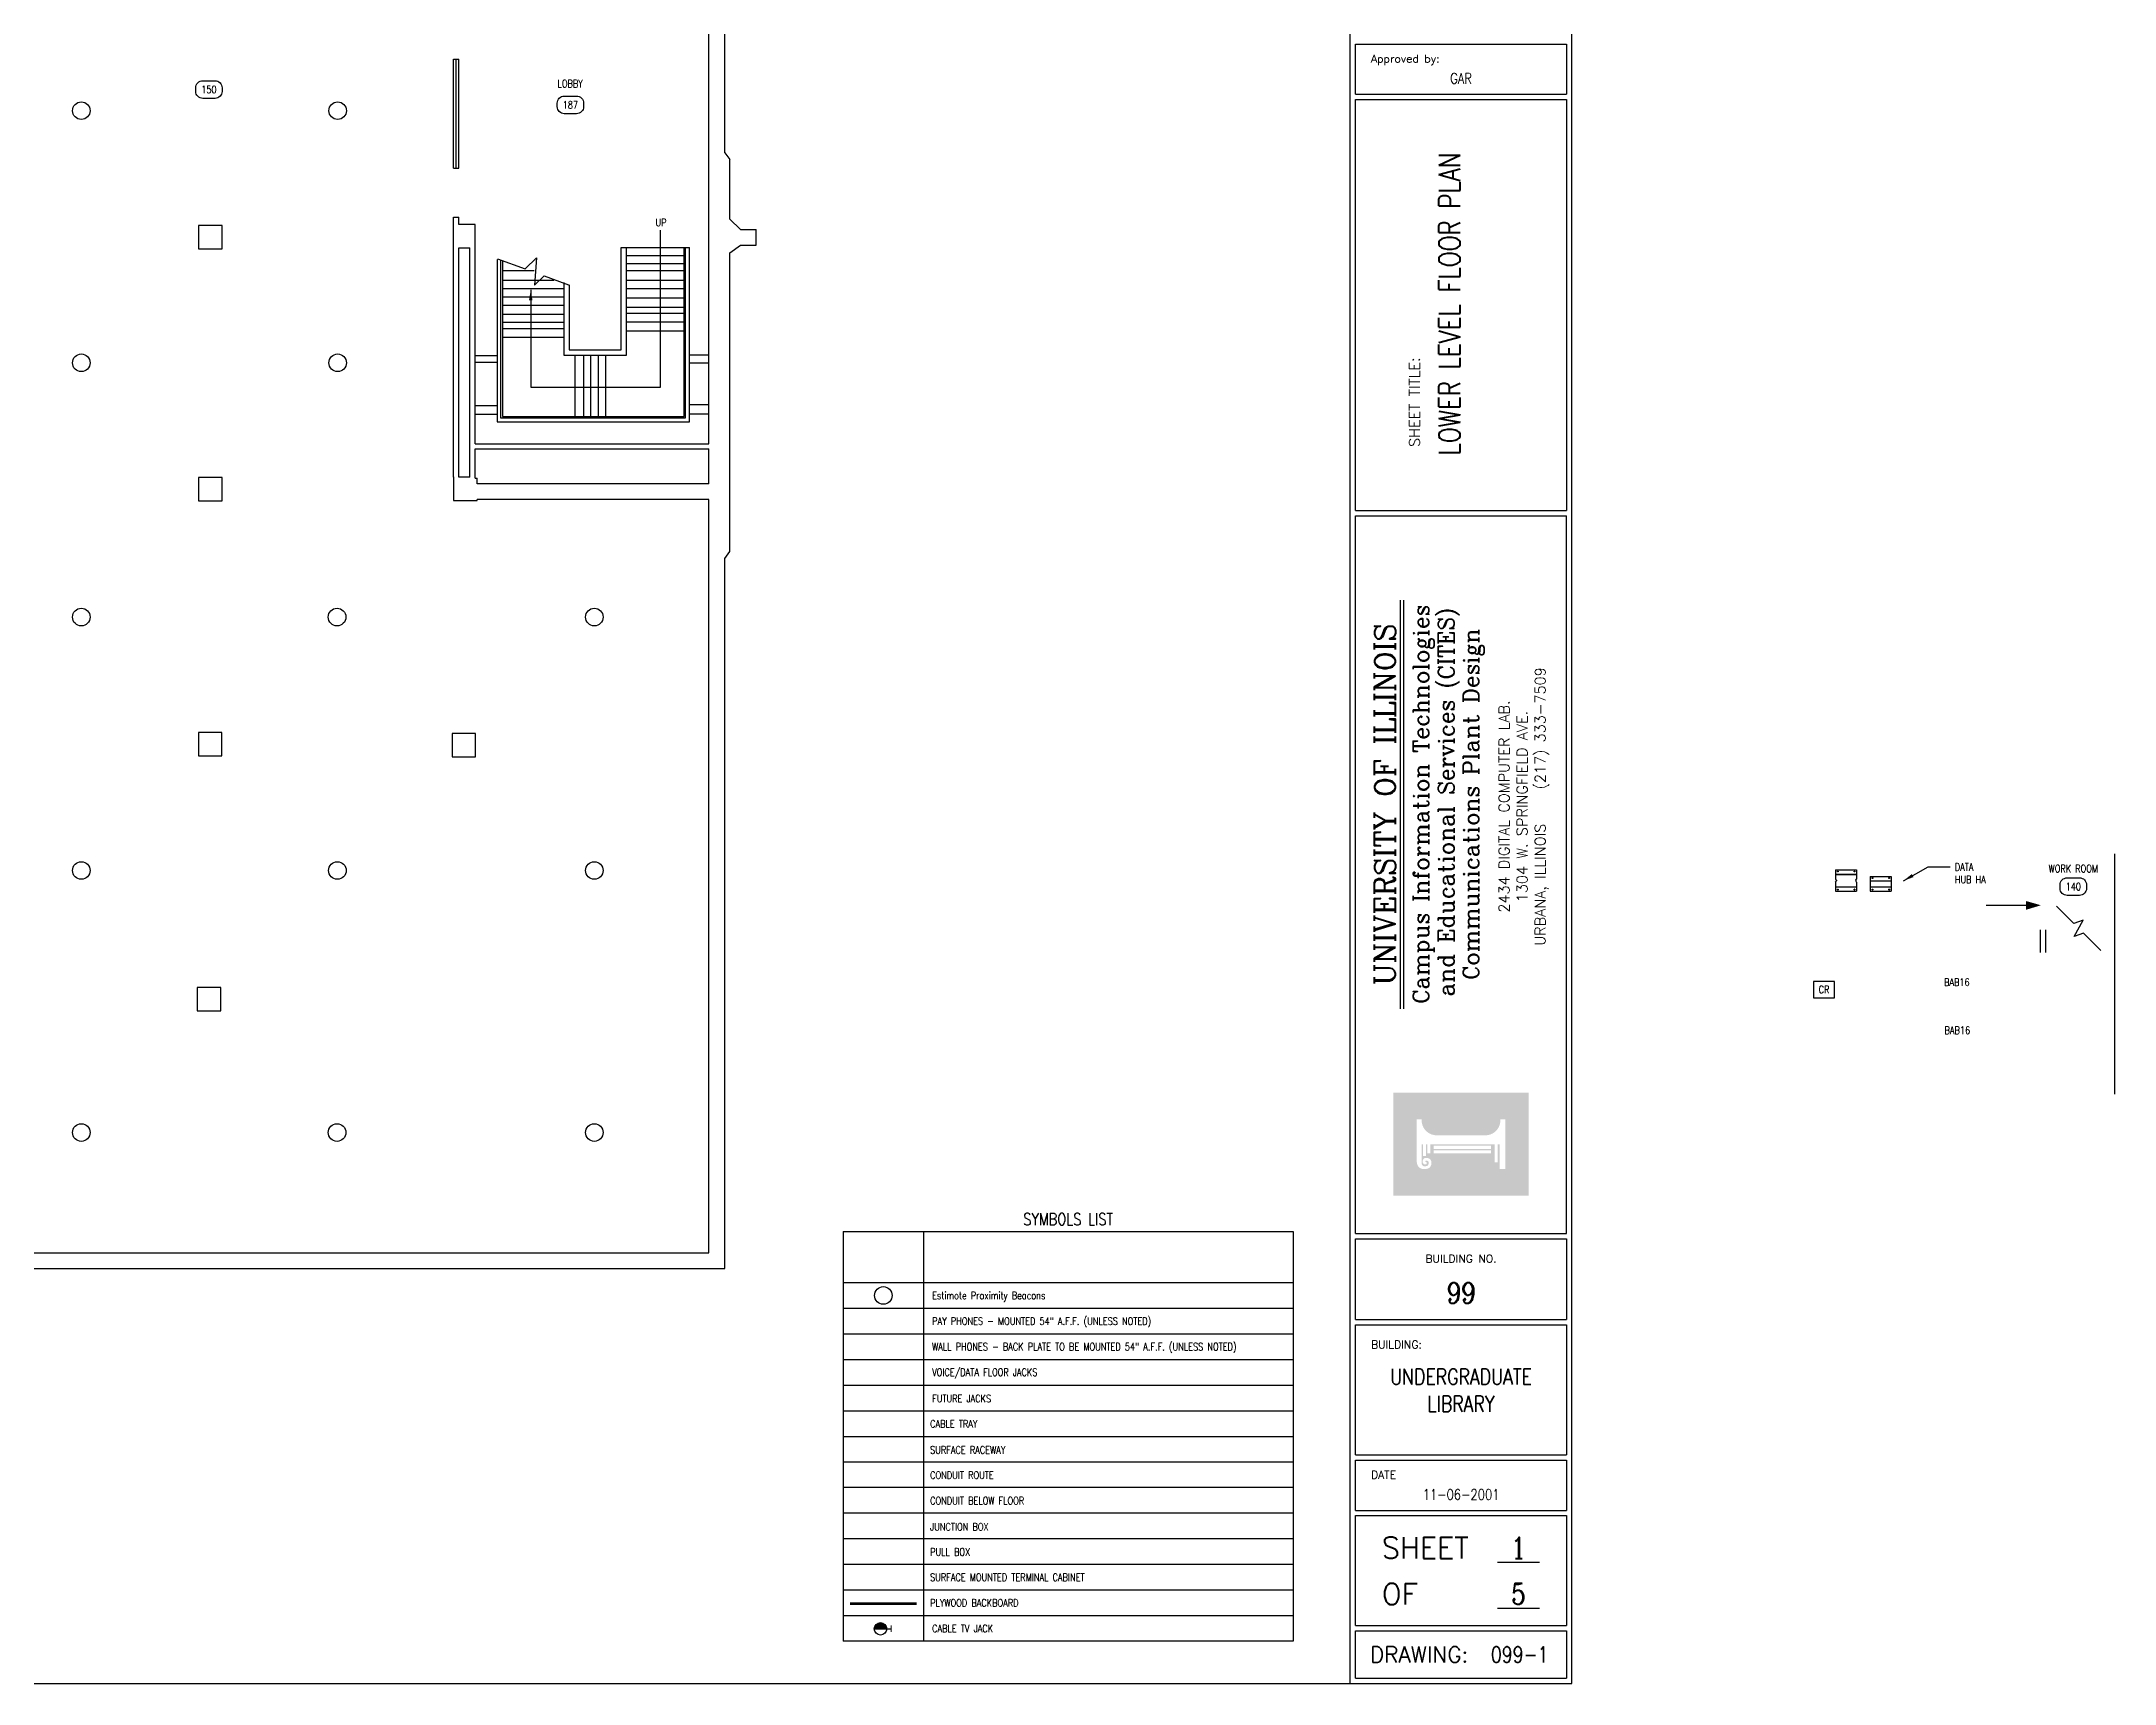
# Model space of a CAD drawing. Extents: x -97 to 5019, y -54 to 3540.
# Drawn here: x 2663 to 5019, y 0 to 1867 of the extents above; entities that cross this region are included whole.
import ezdxf
from ezdxf.enums import TextEntityAlignment as Align

# ---------------------------------------------------------------- set-up
doc = ezdxf.new("R2010")
doc.units = 0
doc.header["$LTSCALE"] = 48
doc.header["$MEASUREMENT"] = 0
doc.linetypes.add('CENTER2', pattern=[1.125, 0.75, -0.125, 0.125, -0.125])
doc.layers.get('0').update_dxf_attribs({"linetype": 'CONTINUOUS'})
for name, color, linetype in [('AC', 7, 'CONTINUOUS'), ('BIX MOUNT', 4, 'CONTINUOUS'), ('BLDG', 34, 'CONTINUOUS'), ('BLDGS', 34, 'CONTINUOUS'), ('BORDER', 2, 'CONTINUOUS'), ('CABINETS', 5, 'CONTINUOUS'), ('CABLE-DATA', 6, 'CONTINUOUS'), ('CABLE-FEED', 5, 'CONTINUOUS'), ('CABLE-RISER', 5, 'CONTINUOUS'), ('CABLE-SS', 1, 'CONTINUOUS'), ('CABLE-VOICE', 3, 'CONTINUOUS'), ('COAX', 7, 'CONTINUOUS'), ('COLUMN LINES', 3, 'CENTER2'), ('DETAILS', 5, 'CONTINUOUS'), ('DIEBOLD', 3, 'CONTINUOUS'), ('DIMENSIONS', 3, 'CONTINUOUS'), ('ELECTRIC', 6, 'CONTINUOUS'), ('FIBER-MM', 1, 'CONTINUOUS'), ('FIBER-SM', 4, 'CONTINUOUS'), ('FRAMES', 5, 'CONTINUOUS'), ('FURN-EQUIP', 9, 'CONTINUOUS'), ('GROUND', 7, 'CONTINUOUS'), ('JACK NUMBERS', 1, 'CONTINUOUS'), ('MAT-LIST', 5, 'CONTINUOUS'), ('NETWORK EQUIPMENT', 4, 'CONTINUOUS'), ('NOTES', 5, 'CONTINUOUS'), ('PATCH PANEL', 5, 'CONTINUOUS'), ('PLYWOOD', 6, 'CONTINUOUS'), ('PROPOSED', 6, 'CONTINUOUS'), ('PROTECTORS', 7, 'CONTINUOUS'), ('ROOMS', 34, 'CONTINUOUS'), ('SYMBOLS', 2, 'CONTINUOUS')]:
    doc.layers.add(name, color=color, linetype=linetype)
doc.styles.add('A', font='SIMPLEX.shx', dxfattribs={"width": 0.8, "height": 8.5})
doc.styles.add('COMPLEX', font='complex', dxfattribs={"height": 24})
doc.styles.add('ROMANC', font='romanc', dxfattribs={"height": 24})
doc.styles.add('SIMPLEX', font='SIMPLEX.shx', dxfattribs={"height": 12})
doc.dimstyles.get("Standard").update_dxf_attribs({"dimtxt": 0.18, "dimasz": 0.18, "dimexe": 0.18, "dimexo": 0.0625, "dimgap": 0.09, "dimtad": 0, "dimtih": 1, "dimtoh": 1, "dimdec": 4, "dimzin": 0, "dimdsep": 46, "dimtxsty": 'Standard', "dimcen": 0.09, "dimadec": 0, "dimazin": 0, "dimtfac": 1, "dimtdec": 4, "dimtofl": 0, "dimtmove": 0, "dimatfit": 3, "dimfxl": 1, "dimtolj": 1, "dimtzin": 0, "dimarcsym": 0})

# ---------------------------------------------------------------- blocks, each defined once
blk = doc.blocks.new('TV')
at = {"linetype": 'Continuous'}
blk.add_hatch(color=256, dxfattribs=at).paths.add_polyline_path([(14.2, 0, 1), (0, 0)])
blk.add_line((0, 0), (19.4, 0), dxfattribs=at)
at = {"linetype": 'Continuous', "const_width": 1, "flags": 128}
blk.add_lwpolyline([(19.4, 3.8), (19.4, -3.8)], dxfattribs=at)
at = {"linetype": 'Continuous'}
blk.add_circle((7.1, 0), 7.09, dxfattribs=at)

msp = doc.modelspace()

# ---------------------------------------------------------------- hatches: boundary and pattern name
at = {"layer": 'BORDER'}
h = msp.add_hatch(color=184, dxfattribs=at)
h.paths.add_polyline_path([(4210.9, 660.2), (4210.9, 566), (4342.1, 566), (4342.1, 660.2)])
h.paths.add_polyline_path([(4306.4, 623.4, 0.395998), (4321.2, 641.4), (4327, 641.4), (4327, 584.8), (4320.5, 584.8), (4320.5, 613.1), (4318.3, 613.1), (4318.3, 592.7), (4314.7, 592.7), (4314.7, 613.1), (4241.4, 613.1), (4241.4, 602.8), (4238.3, 602.8), (4238.3, 613.1), (4236.5, 613.1), (4236.5, 599.7), (4233.4, 599.7), (4233.4, 613.1), (4231.6, 613.1), (4231.6, 593.1), (4231.6, 592.3), (4231.7, 591.7), (4231.8, 591.3), (4231.8, 590.9), (4231.9, 590.6), (4231.9, 590.4), (4232, 590.2), (4232.1, 590), (4232.1, 589.9), (4232.2, 589.8), (4232.3, 589.6), (4232.4, 589.5), (4232.4, 589.4), (4232.5, 589.3), (4232.6, 589.2), (4232.7, 589.1), (4232.8, 589), (4232.8, 588.9), (4232.9, 588.8), (4233, 588.7), (4233.1, 588.7), (4233.2, 588.6), (4233.3, 588.5), (4233.4, 588.5), (4233.4, 588.4), (4233.5, 588.4), (4233.6, 588.3), (4233.6, 588.3), (4233.7, 588.3), (4233.7, 588.2), (4233.8, 588.2), (4233.8, 588.2), (4233.9, 588.2), (4234, 588.2), (4234, 588.2), (4234.1, 588.1), (4234.1, 588.1), (4234.2, 588.1), (4234.2, 588.1), (4234.3, 588.1), (4234.3, 588.1), (4234.4, 588.1), (4234.4, 588.1), (4234.5, 588.1), (4234.5, 588.1), (4234.6, 588.1), (4234.6, 588.1), (4234.7, 588), (4234.8, 588), (4234.8, 588), (4234.9, 588), (4234.9, 588), (4235, 588), (4235.1, 588), (4235.1, 588), (4235.2, 588), (4235.3, 588), (4235.3, 588), (4235.4, 588), (4235.4, 588), (4235.5, 588), (4235.6, 588.1), (4235.6, 588.1), (4235.7, 588.1), (4235.7, 588.1), (4235.8, 588.1), (4235.9, 588.1), (4235.9, 588.1), (4236, 588.1), (4236.1, 588.1), (4236.1, 588.1), (4236.2, 588.1), (4236.2, 588.1), (4236.3, 588.1), (4236.4, 588.1), (4236.4, 588.1), (4236.5, 588.2), (4236.5, 588.2), (4236.6, 588.2), (4236.6, 588.2), (4236.7, 588.2), (4236.8, 588.2), (4236.8, 588.2), (4236.9, 588.2), (4236.9, 588.2), (4237, 588.2), (4237, 588.3), (4237.1, 588.3), (4237.1, 588.3), (4237.2, 588.3), (4237.2, 588.3), (4237.3, 588.3), (4237.3, 588.3), (4237.4, 588.3), (4237.4, 588.3), (4237.5, 588.4), (4237.5, 588.4), (4237.5, 588.4), (4237.6, 588.4), (4237.6, 588.4), (4237.7, 588.4), (4237.7, 588.4), (4237.7, 588.4), (4237.8, 588.5), (4237.8, 588.5), (4237.9, 588.5), (4237.9, 588.5), (4237.9, 588.5), (4238, 588.5), (4238, 588.5), (4238, 588.6), (4238.1, 588.6), (4238.1, 588.6), (4238.1, 588.6), (4238.1, 588.6), (4238.2, 588.6), (4238.2, 588.6), (4238.2, 588.6), (4238.2, 588.7), (4238.3, 588.7), (4238.3, 588.7), (4238.3, 588.7), (4238.3, 588.7), (4238.4, 588.7), (4238.4, 588.7), (4238.4, 588.8), (4238.4, 588.8), (4238.4, 588.8), (4238.4, 588.8), (4238.5, 588.8), (4238.5, 588.8), (4238.5, 588.8), (4238.5, 588.9), (4238.5, 588.9), (4238.6, 588.9), (4238.6, 588.9), (4238.6, 588.9), (4238.6, 588.9), (4238.6, 589), (4238.7, 589), (4238.7, 589), (4238.7, 589), (4238.7, 589.1), (4238.7, 589.1), (4238.8, 589.1), (4238.8, 589.1), (4238.8, 589.1), (4238.8, 589.2), (4238.8, 589.2), (4238.9, 589.2), (4238.9, 589.3), (4238.9, 589.3), (4238.9, 589.3), (4238.9, 589.3), (4239, 589.4), (4239, 589.4), (4239, 589.4), (4239, 589.5), (4239, 589.5), (4239.1, 589.5), (4239.1, 589.6), (4239.1, 589.6), (4239.1, 589.6), (4239.1, 589.7), (4239.2, 589.7), (4239.2, 589.8), (4239.2, 589.8), (4239.2, 589.8), (4239.2, 589.9), (4239.3, 589.9), (4239.3, 589.9), (4239.3, 590), (4239.3, 590), (4239.3, 590.1), (4239.3, 590.1), (4239.4, 590.1), (4239.4, 590.2), (4239.4, 590.2), (4239.4, 590.2), (4239.4, 590.3), (4239.4, 590.3), (4239.5, 590.4), (4239.5, 590.4), (4239.5, 590.4), (4239.5, 590.5), (4239.5, 590.5), (4239.5, 590.6), (4239.5, 590.6), (4239.5, 590.6), (4239.6, 590.7), (4239.6, 590.7), (4239.6, 590.7), (4239.6, 590.8), (4239.6, 590.8), (4239.6, 590.8), (4239.6, 590.9), (4239.6, 590.9), (4239.6, 590.9), (4239.7, 591), (4239.7, 591), (4239.7, 591), (4239.7, 591.1), (4239.7, 591.1), (4239.7, 591.1), (4239.7, 591.2), (4239.7, 591.2), (4239.7, 591.2), (4239.7, 591.3), (4239.7, 591.3), (4239.7, 591.3), (4239.7, 591.3), (4239.7, 591.4), (4239.7, 591.4), (4239.7, 591.4), (4239.7, 591.4), (4239.7, 591.5), (4239.7, 591.5), (4239.7, 591.5), (4239.7, 591.5), (4239.7, 591.6), (4239.7, 591.6), (4239.7, 591.6), (4239.8, 591.6), (4239.8, 591.7), (4239.8, 591.7), (4239.8, 591.7), (4239.8, 591.7), (4239.8, 591.8), (4239.8, 591.8), (4239.8, 591.8), (4239.8, 591.8), (4239.8, 591.9), (4239.8, 591.9), (4239.8, 591.9), (4239.8, 591.9), (4239.8, 592), (4239.7, 592), (4239.7, 592), (4239.7, 592.1), (4239.7, 592.1), (4239.7, 592.1), (4239.7, 592.1), (4239.7, 592.2), (4239.7, 592.2), (4239.7, 592.2), (4239.7, 592.2), (4239.7, 592.3), (4239.7, 592.3), (4239.7, 592.3), (4239.7, 592.4), (4239.7, 592.4), (4239.7, 592.4), (4239.7, 592.5), (4239.7, 592.5), (4239.7, 592.5), (4239.7, 592.5), (4239.7, 592.6), (4239.7, 592.6), (4239.7, 592.6), (4239.7, 592.7), (4239.7, 592.7), (4239.6, 592.7), (4239.6, 592.8), (4239.6, 592.8), (4239.6, 592.8), (4239.6, 592.9), (4239.6, 592.9), (4239.6, 592.9), (4239.6, 592.9), (4239.6, 593), (4239.6, 593), (4239.6, 593), (4239.6, 593), (4239.6, 593.1), (4239.5, 593.1), (4239.5, 593.1), (4239.5, 593.1), (4239.5, 593.2), (4239.5, 593.2), (4239.5, 593.2), (4239.5, 593.2), (4239.5, 593.3), (4239.5, 593.3), (4239.5, 593.3), (4239.5, 593.3), (4239.5, 593.4), (4239.4, 593.4), (4239.4, 593.4), (4239.4, 593.4), (4239.4, 593.4), (4239.4, 593.4), (4239.4, 593.5), (4239.4, 593.5), (4239.4, 593.5), (4239.4, 593.5), (4239.4, 593.5), (4239.4, 593.5), (4239.4, 593.6), (4239.4, 593.6), (4239.3, 593.6), (4239.3, 593.6), (4239.3, 593.6), (4239.3, 593.6), (4239.3, 593.6), (4239.3, 593.6), (4239.3, 593.6), (4239.3, 593.7), (4239.3, 593.7), (4239.3, 593.7), (4239.3, 593.7), (4239.3, 593.7), (4239.3, 593.7), (4239.3, 593.7), (4239.2, 593.7), (4239.2, 593.7), (4239.2, 593.7), (4239.2, 593.7), (4239.2, 593.7), (4239.2, 593.7), (4239.2, 593.8), (4239.2, 593.8), (4239.2, 593.8), (4239.2, 593.8), (4239.2, 593.8), (4239.2, 593.8), (4239.2, 593.8), (4239.1, 593.8), (4239.1, 593.8), (4239.1, 593.8), (4239.1, 593.8), (4239.1, 593.8), (4239.1, 593.9), (4239.1, 593.9), (4239, 593.9), (4239, 593.9), (4239, 593.9), (4239, 593.9), (4239, 593.9), (4238.9, 593.9), (4238.9, 593.9), (4238.9, 594), (4238.9, 594), (4238.9, 594), (4238.8, 594), (4238.8, 594), (4238.8, 594), (4238.8, 594), (4238.7, 594), (4238.7, 594.1), (4238.7, 594.1), (4238.6, 594.1), (4238.6, 594.1), (4238.6, 594.1), (4238.6, 594.1), (4238.5, 594.1), (4238.5, 594.1), (4238.5, 594.2), (4238.4, 594.2), (4238.4, 594.2), (4238.4, 594.2), (4238.3, 594.2), (4238.3, 594.2), (4238.3, 594.2), (4238.2, 594.2), (4238.2, 594.2), (4238.2, 594.2), (4238.1, 594.3), (4238.1, 594.3), (4238.1, 594.3), (4238, 594.3), (4238, 594.3), (4237.9, 594.3), (4237.9, 594.3), (4237.9, 594.3), (4237.8, 594.3), (4237.8, 594.3), (4237.8, 594.4), (4237.7, 594.4), (4237.7, 594.4), (4237.7, 594.4), (4237.6, 594.4), (4237.6, 594.4), (4237.6, 594.4), (4237.5, 594.4), (4237.5, 594.4), (4237.4, 594.4), (4237.4, 594.4), (4237.4, 594.4), (4237.3, 594.4), (4237.3, 594.4), (4237.3, 594.4), (4237.2, 594.4), (4237.2, 594.4), (4237.2, 594.4), (4237.2, 594.4), (4237.1, 594.4), (4237.1, 594.5), (4237.1, 594.5), (4237, 594.5), (4237, 594.5), (4237, 594.5), (4237, 594.5), (4236.9, 594.5), (4236.9, 594.5), (4236.9, 594.5), (4236.8, 594.5), (4236.8, 594.5), (4236.8, 594.5), (4236.8, 594.5), (4236.8, 594.5), (4236.7, 594.5), (4236.7, 594.5), (4236.7, 594.5), (4236.7, 594.5), (4236.6, 594.5), (4236.6, 594.5), (4236.6, 594.5), (4236.6, 594.5), (4236.6, 594.5), (4236.6, 594.4), (4236.5, 594.4), (4236.5, 594.4), (4236.5, 594.4), (4236.5, 594.4), (4236.5, 594.4), (4236.5, 594.4), (4236.5, 594.4), (4236.4, 594.4), (4236.4, 594.4), (4236.4, 594.4), (4236.4, 594.4), (4236.4, 594.4), (4236.4, 594.4), (4236.4, 594.4), (4236.4, 594.4), (4236.4, 594.4), (4236.4, 594.4), (4236.4, 594.4), (4236.3, 594.4), (4236.3, 594.4), (4236.3, 594.4), (4236.3, 594.4), (4236.3, 594.4), (4236.3, 594.4), (4236.3, 594.4), (4236.3, 594.4), (4236.3, 594.4), (4236.3, 594.4), (4236.3, 594.4), (4236.3, 594.4), (4236.3, 594.4), (4236.3, 594.4), (4236.3, 594.4), (4236.3, 594.4), (4236.3, 594.4), (4236.3, 594.4), (4236.3, 594.4), (4236.3, 594.4), (4236.3, 594.4), (4236.3, 594.4), (4236.3, 594.4), (4236.3, 594.4), (4236.3, 594.4), (4236.3, 594.4), (4236.3, 594.4), (4236.3, 594.4), (4236.3, 594.4), (4236.2, 594.4), (4236.2, 594.3), (4236.2, 594.3), (4236.2, 594.3), (4236.2, 594.3), (4236.2, 594.3), (4236.2, 594.3), (4236.2, 594.3), (4236.2, 594.3), (4236.2, 594.3), (4236.2, 594.3), (4236.2, 594.3), (4236.2, 594.3), (4236.2, 594.3), (4236.2, 594.3), (4236.2, 594.3), (4236.2, 594.3), (4236.2, 594.3), (4236.2, 594.3), (4236.2, 594.3), (4236.2, 594.3), (4236.2, 594.3), (4236.2, 594.2), (4236.2, 594.2), (4236.2, 594.2), (4236.2, 594.2), (4236.1, 594.2), (4236.1, 594.2), (4236.1, 594.2), (4236.1, 594.2), (4236.1, 594.2), (4236.1, 594.2), (4236.1, 594.2), (4236.1, 594.2), (4236.1, 594.1), (4236.1, 594.1), (4236.1, 594.1), (4236.1, 594.1), (4236.1, 594.1), (4236.1, 594.1), (4236.1, 594.1), (4236.1, 594.1), (4236.1, 594), (4236.1, 594), (4236.1, 594), (4236.1, 594), (4236.1, 594), (4236, 594), (4236, 593.9), (4236, 593.9), (4236, 593.9), (4236, 593.9), (4236, 593.9), (4236, 593.9), (4236, 593.8), (4236, 593.8), (4236, 593.8), (4236, 593.8), (4236, 593.7), (4236, 593.7), (4236, 593.7), (4236, 593.6), (4236, 593.6), (4236, 593.5), (4236, 593.5), (4236, 593.4), (4236, 593.4), (4236, 593.3), (4236, 593.3), (4236, 593.2), (4236.1, 593.2), (4236.1, 593.1), (4236.1, 593.1), (4236.1, 593.1), (4236.2, 593), (4236.2, 593), (4236.3, 592.9), (4236.3, 592.9), (4236.4, 592.9), (4236.5, 592.8), (4236.6, 592.8), (4236.7, 592.8), (4236.8, 592.8), (4237, 592.7), (4237.3, 592.7), (4237.3, 590.5), (4236.9, 590.4), (4236.5, 590.2), (4236.1, 590.2), (4235.6, 590.2), (4235.2, 590.2), (4234.9, 590.3), (4234.5, 590.4), (4234.2, 590.6), (4233.9, 590.8), (4233.6, 591.1), (4233.4, 591.4), (4233.2, 591.7), (4233, 592.1), (4232.9, 592.5), (4232.9, 592.9), (4232.8, 593.3), (4232.8, 593.7), (4232.9, 594.2), (4233, 594.6), (4233.1, 595), (4233.2, 595.3), (4233.4, 595.7), (4233.6, 596), (4233.8, 596.3), (4234, 596.6), (4234.3, 596.8), (4234.6, 597), (4234.9, 597.2), (4235.3, 597.3), (4235.6, 597.5), (4236, 597.5), (4236.4, 597.6), (4236.8, 597.6), (4237.2, 597.6), (4237.6, 597.6), (4238, 597.5), (4238.5, 597.4), (4238.9, 597.3), (4239.4, 597.2), (4239.8, 597), (4240.2, 596.8), (4240.6, 596.6), (4241, 596.3), (4241.4, 596), (4241.6, 595.7), (4241.9, 595.4), (4242.1, 595), (4242.3, 594.7), (4242.5, 594.3), (4242.6, 593.9), (4242.7, 593.5), (4242.8, 593.1), (4242.8, 592.7), (4242.9, 592.3), (4242.9, 591.9), (4242.9, 591.5), (4242.9, 591.1), (4242.8, 590.7), (4242.7, 590.3), (4242.6, 589.8), (4242.4, 589.4), (4242.2, 588.9), (4242, 588.4), (4241.8, 587.9), (4241.5, 587.5), (4241.1, 587), (4240.7, 586.6), (4240.3, 586.3), (4239.9, 586), (4239.4, 585.7), (4238.8, 585.5), (4238.3, 585.3), (4237.7, 585.2), (4237.2, 585.1), (4236.6, 585), (4236, 584.9), (4235.4, 584.9), (4234.8, 584.9), (4234.2, 584.9), (4233.6, 584.9), (4232.9, 585), (4232.2, 585.1), (4231.5, 585.3), (4230.8, 585.6), (4230, 586), (4229.2, 586.5), (4228.4, 587.2), (4227.6, 588.2), (4227, 589.4), (4226.5, 591.1), (4226.1, 593.1), (4226, 595.4), (4226, 641.4), (4231.7, 641.4, 0.395998), (4246.6, 623.4)], flags=16)
h.paths.add_polyline_path([(4310.6, 611.4), (4310.6, 607.8), (4245.3, 607.8), (4245.3, 611.4)], flags=16)
h.paths.add_polyline_path([(4310.6, 606), (4310.6, 602.8), (4245.3, 602.8), (4245.3, 606)], flags=16)

# ---------------------------------------------------------------- linework, layer by layer
for centre in [(2707.8, 1788.1), (2999.3, 1788.1), (2707.8, 1501.5), (2999.3, 1501.5), (2707.8, 1212.4), (2998.6, 1212.4), (3291.1, 1212.4), (2707.8, 924.3), (2999, 924.3), (3291.1, 924.3), (2707.8, 626.4), (2998.6, 626.4), (3291.1, 626.4), (3619.7, 441.2)]:
    msp.add_circle(centre, 10)
at = {"layer": 'AC'}
msp.add_line((5019.5, 943.2), (5019.5, 670.2), dxfattribs=at)
at = {"layer": 'BIX MOUNT'}
msp.add_line((5019.5, 943.2), (5019.5, 670.2), dxfattribs=at)
at = {"layer": 'BLDG'}
for p, q in [((4873.7, 884.8), (4918.8, 884.8)), ((4935, 856.9), (4935, 831.2)), ((4941, 856.9), (4941, 831.2))]:
    msp.add_line(p, q, dxfattribs=at)
msp.add_lwpolyline([(5003.7, 833.5), (4984, 853.2), (4973.5, 849.4), (4983.7, 867.7), (4973.2, 864), (4953.6, 883.6)], dxfattribs=at)
msp.add_solid([(4918.8, 889.6), (4935.8, 884.8), (4918.8, 879.6)], dxfattribs=at)
at = {"layer": 'BLDGS'}
for p, q in [((3439.3, 1740.1), (3439.3, 3087.8)), ((3421.2, 1409.4), (3421.2, 1979.7)), ((3131, 1722.7), (3131, 1846.6)), ((3131, 1846.6), (3136.9, 1846.6)), ((3133.9, 1722.7), (3133.9, 1846.6)), ((3136.9, 1722.7), (3136.9, 1846.6)), ((3131, 1722.7), (3136.9, 1722.7)), ((3439.3, 1740.1), (3445.2, 1732.6)), ((3445.2, 1664.6), (3445.2, 1732.6)), ((3131, 1371.8), (3131, 1667.1)), ((3131, 1667.1), (3136.9, 1667.1)), ((3136.9, 1658.6), (3136.9, 1667.1)), ((3155.7, 1658.6), (3136.9, 1658.6)), ((3155.7, 1409.4), (3155.7, 1658.6)), ((3445.2, 1664.6), (3457.4, 1653.2)), ((3457.4, 1653.2), (3475.1, 1653.2)), ((3475.1, 1635.2), (3475.1, 1653.2)), ((3136.9, 1371.5), (3136.9, 1632)), ((3136.9, 1632), (3149.6, 1632)), ((3149.6, 1371.5), (3149.6, 1632)), ((3321.7, 1516.3), (3321.7, 1632.7)), ((3321.7, 1632.7), (3399.2, 1632.7)), ((3327.7, 1510.3), (3327.7, 1632.7)), ((3393.2, 1440.4), (3393.2, 1632.7)), ((3394.9, 1439.1), (3394.9, 1632.1)), ((3399.2, 1434.5), (3399.2, 1632.7)), ((3445.2, 1626.5), (3457.4, 1635.2)), ((3445.2, 1286.8), (3445.2, 1626.5)), ((3457.4, 1635.2), (3475.1, 1635.2)), ((3180.7, 1619), (3180.7, 1434.5)), ((3180.9, 1619.6), (3212.3, 1608.2)), ((3184.6, 1618.3), (3184.6, 1439.1)), ((3186.7, 1617.1), (3186.7, 1440.4)), ((3186.7, 1606.3), (3222.8, 1606.3)), ((3212.3, 1608.2), (3225.4, 1620.9)), ((3225.4, 1620.9), (3223.1, 1589.8)), ((3327.7, 1623.3), (3393.2, 1623.3)), ((3327.7, 1614.5), (3393.2, 1614.5)), ((3327.7, 1606.3), (3393.2, 1606.3)), ((3186.7, 1595.4), (3245, 1595.4)), ((3186.7, 1585.8), (3256.4, 1585.8)), ((3223.1, 1589.8), (3234, 1600.4)), ((3234, 1600.4), (3261.8, 1590.3)), ((3256.4, 1592.6), (3256.4, 1510.3)), ((3262.3, 1590.3), (3262.3, 1516.3)), ((3327.7, 1595.6), (3393.2, 1595.6)), ((3327.7, 1586), (3393.2, 1586)), ((3186.7, 1576.6), (3256.4, 1576.6)), ((3186.7, 1566.9), (3256.4, 1566.9)), ((3186.7, 1556.9), (3256.4, 1556.9)), ((3327.7, 1575.3), (3393.2, 1575.3)), ((3327.7, 1564.9), (3393.2, 1564.9)), ((3327.7, 1558), (3393.2, 1558)), ((3186.7, 1547.5), (3256.4, 1547.5)), ((3186.7, 1540.6), (3256.4, 1540.6)), ((3327.7, 1548), (3393.2, 1548)), ((3327.7, 1538), (3393.2, 1538)), ((3155.7, 1509.9), (3180.7, 1509.9)), ((3186.7, 1530.5), (3256.4, 1530.5)), ((3256.4, 1510.3), (3327.7, 1510.3)), ((3262.3, 1516.3), (3321.7, 1516.3)), ((3268.9, 1510.3), (3268.9, 1440.4)), ((3278.7, 1510.3), (3278.7, 1440.4)), ((3286.6, 1510.3), (3286.6, 1440.4)), ((3295.4, 1510.3), (3295.4, 1440.4)), ((3303.9, 1510.3), (3303.9, 1440.4)), ((3399.2, 1510.6), (3421.2, 1510.6)), ((3155.7, 1502.2), (3180.7, 1502.2)), ((3399.2, 1501.5), (3421.2, 1501.5)), ((3155.7, 1452.8), (3180.7, 1452.8)), ((3155.7, 1443.2), (3180.7, 1443.2)), ((3184.6, 1439.1), (3394.9, 1439.1)), ((3186.7, 1440.4), (3393.2, 1440.4)), ((3399.2, 1454), (3421.2, 1454)), ((3399.2, 1443.6), (3421.2, 1443.6)), ((3180.7, 1434.5), (3399.2, 1434.5)), ((3155.7, 1409.4), (3421.2, 1409.4)), ((3155.7, 1403.5), (3421.2, 1403.5)), ((3155.7, 1370.2), (3155.7, 1403.5)), ((3421.2, 1363.8), (3421.2, 1403.5)), ((3131, 1371.5), (3131, 1371.8)), ((3131, 1371.8), (3131, 1344.9)), ((3149.6, 1371.5), (3136.9, 1371.5)), ((3155.7, 1370.2), (3157.8, 1370.2)), ((3157.8, 1363.8), (3157.8, 1370.2)), ((3131, 1344.9), (3157.8, 1344.9)), ((3421.2, 1363.8), (3157.8, 1363.8)), ((3157.8, 1344.9), (3157.8, 1345.9)), ((3421.2, 1345.9), (3157.8, 1345.9)), ((3421.2, 489.7), (3421.2, 1345.9)), ((3439.3, 1279), (3445.2, 1286.8)), ((3439.3, 471.8), (3439.3, 1279)), ((1134.1, 489.7), (3421.2, 489.7)), ((1199.1, 471.8), (3439.3, 471.8))]:
    msp.add_line(p, q, dxfattribs=at)
at = {"layer": 'BLDGS', "flags": 128}
for points in [[(2867.8, 1657.6), (2841, 1657.6), (2841, 1631), (2867.8, 1631)], [(2868, 1371.1), (2841.2, 1371.1), (2841.2, 1344.5), (2868, 1344.5)], [(2867.7, 1054.7), (2867.7, 1081.3), (2840.9, 1081.3), (2840.9, 1054.7)], [(3156.1, 1053.6), (3156.1, 1080.2), (3129.4, 1080.2), (3129.4, 1053.6)], [(2866.4, 791.4), (2839.6, 791.4), (2839.6, 764.8), (2866.4, 764.8)]]:
    msp.add_lwpolyline(points, close=True, dxfattribs=at)
at = {"layer": 'BORDER'}
for p, q in [((4150.5, 0), (4150.5, 3313.8)), ((4402.5, 0), (4402.5, 2784)), ((4402.5, 0), (4402.5, 2784)), ((4156.5, 1806.8), (4156.5, 1863.8)), ((4156.5, 1863.8), (4396.5, 1863.8)), ((4396.5, 1863.8), (4396.5, 1806.8)), ((4156.5, 1806.8), (4396.5, 1806.8)), ((4156.5, 1333.6), (4156.5, 1800.8)), ((4156.5, 1800.8), (4396.5, 1800.8)), ((4396.5, 1800.8), (4396.5, 1333.6)), ((4396.5, 1800.8), (4396.5, 1333.6)), ((4156.5, 1333.6), (4396.5, 1333.6)), ((4156.5, 1327.6), (4396.5, 1327.6)), ((4156.5, 511.6), (4156.5, 1327.6)), ((4396.5, 511.6), (4396.5, 1327.6)), ((4207.6, 767), (4207.6, 1231.5)), ((4211.5, 767), (4211.5, 1231.5)), ((4156.5, 511.6), (4396.5, 511.6)), ((4156.5, 413.9), (4156.5, 505.6)), ((4156.5, 505.6), (4396.5, 505.6)), ((4396.5, 505.6), (4396.5, 413.9)), ((4156.5, 413.9), (4396.5, 413.9)), ((4156.5, 407.9), (4396.5, 407.9)), ((4156.5, 259.9), (4156.5, 407.9)), ((4396.5, 407.9), (4396.5, 259.9)), ((4156.5, 259.9), (4396.5, 259.9)), ((4156.5, 253.9), (4396.5, 253.9)), ((4156.5, 196.9), (4156.5, 253.9)), ((4396.5, 253.9), (4396.5, 196.9)), ((4156.5, 196.9), (4396.5, 196.9)), ((4156.5, 190.9), (4396.5, 190.9)), ((4156.5, 66), (4156.5, 190.9)), ((4396.5, 190.9), (4396.5, 66)), ((4317.8, 137.8), (4365.8, 137.8)), ((4317.8, 85.6), (4365.8, 85.6)), ((4156.5, 66), (4396.5, 66)), ((4156.5, 60), (4396.5, 60)), ((4156.5, 6), (4156.5, 60)), ((4396.5, 60), (4396.5, 6)), ((4156.5, 6), (4396.5, 6))]:
    msp.add_line(p, q, dxfattribs=at)
at = {"layer": 'BORDER', "flags": 128}
msp.add_lwpolyline([(4402.5, 3313.8), (0, 3313.8), (0, 0), (4402.5, 0)], close=True, dxfattribs=at)
at = {"layer": 'BORDER', "color": 184}
for points in [[(4206.7, 664.5), (4199.5, 671.7), (4346.3, 664.5), (4353.5, 671.7)], [(4199.5, 554.5), (4206.7, 561.7), (4199.5, 671.7), (4206.7, 664.5)], [(4346.3, 561.7), (4353.5, 554.5), (4346.3, 664.5), (4353.5, 671.7)], [(4346.3, 561.7), (4353.5, 554.5), (4206.7, 561.7), (4199.5, 554.5)]]:
    msp.add_solid(points, dxfattribs=at)
at = {"layer": 'BORDER', "color": 20}
for points in [[(4206.7, 664.5), (4210.9, 660.2), (4346.3, 664.5), (4342.1, 660.2)], [(4206.7, 561.7), (4210.9, 566), (4206.7, 664.5), (4210.9, 660.2)], [(4342.1, 660.2), (4346.3, 664.5), (4342.1, 566), (4346.3, 561.7)], [(4342.1, 566), (4346.3, 561.7), (4210.9, 566), (4206.7, 561.7)]]:
    msp.add_solid(points, dxfattribs=at)
at = {"layer": 'CABINETS'}
msp.add_line((5019.5, 943.2), (5019.5, 670.2), dxfattribs=at)
at = {"layer": 'CABLE-DATA'}
msp.add_line((5019.5, 943.2), (5019.5, 670.2), dxfattribs=at)
at = {"layer": 'CABLE-FEED'}
msp.add_line((5019.5, 943.2), (5019.5, 670.2), dxfattribs=at)
at = {"layer": 'CABLE-RISER'}
msp.add_line((5019.5, 943.2), (5019.5, 670.2), dxfattribs=at)
at = {"layer": 'CABLE-SS'}
msp.add_line((5019.5, 943.2), (5019.5, 670.2), dxfattribs=at)
at = {"layer": 'CABLE-VOICE'}
msp.add_line((5019.5, 943.2), (5019.5, 670.2), dxfattribs=at)
at = {"layer": 'COAX'}
msp.add_line((5019.5, 943.2), (5019.5, 670.2), dxfattribs=at)
at = {"layer": 'COLUMN LINES'}
msp.add_line((5019.5, 774.3), (5019.5, 670.2), dxfattribs=at)
at = {"layer": 'DETAILS'}
msp.add_line((5019.5, 943.2), (5019.5, 670.2), dxfattribs=at)
at = {"layer": 'DIEBOLD', "flags": 128}
msp.add_lwpolyline([(4677.1, 798.2), (4677.1, 779.7), (4701.2, 779.7), (4701.2, 798.2)], close=True, dxfattribs=at)
at = {"layer": 'DIMENSIONS'}
msp.add_line((5019.5, 943.2), (5019.5, 670.2), dxfattribs=at)
at = {"layer": 'ELECTRIC'}
msp.add_line((5019.5, 943.2), (5019.5, 670.2), dxfattribs=at)
at = {"layer": 'FIBER-MM'}
msp.add_line((5019.5, 943.2), (5019.5, 670.2), dxfattribs=at)
at = {"layer": 'FIBER-SM'}
msp.add_line((5019.5, 943.2), (5019.5, 670.2), dxfattribs=at)
at = {"layer": 'FRAMES'}
for p, q in [((5019.5, 943.2), (5019.5, 670.2)), ((4702.4, 924.9), (4702.4, 914.6)), ((4702.4, 924.9), (4726.2, 924.9)), ((4702.4, 920.1), (4726.2, 920.1)), ((4702.4, 919.9), (4726.2, 919.9)), ((4726.2, 924.9), (4726.2, 914.6)), ((4703.2, 913.4), (4702.4, 914.6)), ((4702.4, 911.1), (4703.2, 912.4)), ((4702.4, 911.1), (4702.4, 900.9)), ((4702.4, 905.9), (4726.2, 905.9)), ((4702.4, 905.6), (4726.2, 905.6)), ((4702.4, 900.9), (4726.2, 900.9)), ((4703.2, 913.4), (4703.2, 912.4)), ((4725.4, 913.4), (4726.2, 914.6)), ((4725.4, 913.4), (4725.4, 912.4)), ((4726.2, 911.1), (4725.4, 912.4)), ((4726.2, 911.1), (4726.2, 900.9)), ((4741.8, 917.4), (4741.8, 900.9)), ((4741.8, 917.4), (4765.6, 917.4)), ((4741.8, 912.4), (4765.6, 912.4)), ((4741.8, 905.9), (4765.6, 905.9)), ((4741.8, 900.9), (4765.6, 900.9)), ((4765.6, 917.4), (4765.6, 900.9))]:
    msp.add_line(p, q, dxfattribs=at)
for points in [[(4705.2, 923.2), (4705, 923.5), (4704.7, 923.5), (4704.5, 923.2), (4704.7, 922.9), (4705, 922.9)], [(4723.5, 923.2), (4723.6, 923.5), (4723.9, 923.5), (4724.1, 923.2), (4723.9, 922.9), (4723.6, 922.9)], [(4705.2, 902.6), (4705, 902.3), (4704.7, 902.3), (4704.5, 902.6), (4704.7, 902.9), (4705, 902.9)], [(4723.5, 902.6), (4723.6, 902.3), (4723.9, 902.3), (4724.1, 902.6), (4723.9, 902.9), (4723.6, 902.9)], [(4744.6, 915.7), (4744.4, 916), (4744.1, 916), (4743.9, 915.7), (4744.1, 915.4), (4744.4, 915.4)], [(4744.6, 902.6), (4744.4, 902.3), (4744.1, 902.3), (4743.9, 902.6), (4744.1, 902.9), (4744.4, 902.9)], [(4762.9, 915.7), (4763, 916), (4763.3, 916), (4763.5, 915.7), (4763.3, 915.4), (4763, 915.4)], [(4762.9, 902.6), (4763, 902.3), (4763.3, 902.3), (4763.5, 902.6), (4763.3, 902.9), (4763, 902.9)]]:
    msp.add_lwpolyline(points, close=True, dxfattribs=at)
for centre in [(4704.9, 923.2), (4723.8, 923.2), (4704.9, 902.6), (4723.8, 902.6), (4744.3, 915.7), (4744.3, 902.6), (4763.2, 915.7), (4763.2, 902.6)]:
    msp.add_circle(centre, 0.5, dxfattribs=at)
at = {"layer": 'FURN-EQUIP'}
msp.add_line((5019.5, 766.4), (5019.5, 670.2), dxfattribs=at)
at = {"layer": 'GROUND'}
msp.add_line((5019.5, 943.2), (5019.5, 670.2), dxfattribs=at)
at = {"layer": 'MAT-LIST'}
msp.add_line((5019.5, 943.2), (5019.5, 670.2), dxfattribs=at)
at = {"layer": 'NETWORK EQUIPMENT'}
msp.add_line((5019.5, 943.2), (5019.5, 670.2), dxfattribs=at)
at = {"layer": 'NOTES'}
msp.add_line((5019.5, 943.2), (5019.5, 670.2), dxfattribs=at)
at = {"layer": 'PATCH PANEL'}
msp.add_line((5019.5, 943.2), (5019.5, 670.2), dxfattribs=at)
at = {"layer": 'PLYWOOD'}
msp.add_line((5019.5, 943.2), (5019.5, 670.2), dxfattribs=at)
at = {"layer": 'PLYWOOD', "const_width": 2.83}
msp.add_lwpolyline([(3581.8, 90.8), (3657.6, 90.8)], dxfattribs=at)
at = {"layer": 'PROPOSED'}
msp.add_line((5019.5, 943.2), (5019.5, 670.2), dxfattribs=at)
at = {"layer": 'PROTECTORS'}
msp.add_line((5019.5, 943.2), (5019.5, 670.2), dxfattribs=at)
at = {"layer": 'ROOMS'}
for points in [[(2859.9, 1802.1), (2845.9, 1802.1, -0.414214), (2837.9, 1810.1), (2837.9, 1814.1, -0.414214), (2845.9, 1822.1), (2859.9, 1822.1, -0.414214), (2867.9, 1814.1), (2867.9, 1810.1, -0.414214)], [(3270.9, 1784.7), (3256.9, 1784.7, -0.414214), (3248.9, 1792.7), (3248.9, 1796.7, -0.414214), (3256.9, 1804.7), (3270.9, 1804.7, -0.414214), (3278.9, 1796.7), (3278.9, 1792.7, -0.414214)], [(4979.6, 896), (4965.6, 896, -0.414214), (4957.6, 904), (4957.6, 908, -0.414214), (4965.6, 916), (4979.6, 916, -0.414214), (4987.6, 908), (4987.6, 904, -0.414214)]]:
    msp.add_lwpolyline(points, format="xyb", close=True, dxfattribs=at)
at = {"layer": 'SYMBOLS'}
for p, q in [((3574.1, 514), (3574.1, 48)), ((3574.1, 514), (4085.5, 514)), ((3665.2, 514), (3665.2, 48)), ((4085.5, 514), (4085.5, 48)), ((3574.1, 455.8), (4085.5, 455.8)), ((3574.1, 426.6), (4085.5, 426.6)), ((3574.1, 397.5), (4085.5, 397.5)), ((3574.1, 368.4), (4085.5, 368.4)), ((3574.1, 339.3), (4085.5, 339.3)), ((3574.1, 310.1), (4085.5, 310.1)), ((3574.1, 281), (4085.5, 281)), ((3574.1, 251.9), (4085.5, 251.9)), ((4085.5, 222.8), (3574.1, 222.8)), ((4085.5, 193.6), (3574.1, 193.6)), ((4085.5, 164.5), (3574.1, 164.5)), ((4085.5, 135.4), (3574.1, 135.4)), ((4085.5, 106.2), (3574.1, 106.2)), ((4085.5, 77.1), (3574.1, 77.1)), ((4085.5, 48), (3574.1, 48))]:
    msp.add_line(p, q, dxfattribs=at)

# ---------------------------------------------------------------- block references
at = {"layer": 'COAX'}
msp.add_blockref('TV', (3609.3, 62.2), dxfattribs=at)

# ---------------------------------------------------------------- texts
at = {"layer": 'BLDGS', "style": 'A', "width": 0.8}
msp.add_text('UP', height=8.5, dxfattribs=at).set_placement((3367, 1656.7), align=Align.CENTER)
at = {"layer": 'BORDER', "style": 'SIMPLEX'}
for s, height, p in [('Approved by:', 9, (4174.1, 1842.7)), ('BUILDING:', 9, (4174.1, 380.9)), ('DATE', 9, (4174.1, 232.9)), ('SHEET', 24, (4186.4, 142.3)), ('OF', 24, (4186.4, 89.9))]:
    msp.add_text(s, height=height, dxfattribs=at).set_placement(p)
at = {"layer": 'BORDER', "width": 0.8}
for s, height, style, p in [('GAR', 12, 'SIMPLEX', (4276.5, 1818.8)), ('99', 24, 'ROMANC', (4276.5, 431.9)), ('UNDERGRADUATE', 18, 'SIMPLEX', (4276.5, 339.8)), ('LIBRARY', 18, 'SIMPLEX', (4276.5, 309)), ('11-06-2001', 12, 'SIMPLEX', (4276.5, 208.9)), ('1', 24, 'ROMANC', (4341.8, 142.3)), ('5', 24, 'ROMANC', (4341.8, 90))]:
    msp.add_text(s, height=height, dxfattribs=dict(at, style=style)).set_placement(p, align=Align.CENTER)
at = {"layer": 'BORDER', "style": 'SIMPLEX', "width": 0.8}
msp.add_text('LOWER LEVEL FLOOR PLAN', height=24, rotation=90, dxfattribs=at).set_placement((4275.4, 1568.6), align=Align.CENTER)
at = {"layer": 'BORDER', "style": 'SIMPLEX'}
msp.add_text('SHEET TITLE:', height=12, rotation=90, dxfattribs=at).set_placement((4223.6, 1456.7), align=Align.MIDDLE)
at = {"layer": 'BORDER'}
for s, height, style, p in [('UNIVERSITY OF ILLINOIS', 24, 'COMPLEX', (4202, 999.6)), ('Campus Information Technologies', 18, 'COMPLEX', (4239.9, 999.6)), ('and Educational Services (CITES)', 18, 'COMPLEX', (4268.6, 1002.2)), ('Communications Plant Design', 18, 'COMPLEX', (4296.9, 999.6)), ('URBANA, ILLINOIS   (217) 333-7509', 12, 'SIMPLEX', (4372.5, 997)), ('2434 DIGITAL COMPUTER LAB.', 12, 'SIMPLEX', (4331.4, 997)), ('1304 W. SPRINGFIELD AVE.', 12, 'SIMPLEX', (4351.9, 997))]:
    msp.add_text(s, height=height, rotation=90, dxfattribs=dict(at, style=style)).set_placement(p, align=Align.CENTER)
at = {"layer": 'BORDER', "style": 'SIMPLEX'}
msp.add_text('BUILDING NO.', height=9, dxfattribs=at).set_placement((4276.5, 478.5), align=Align.CENTER)
msp.add_text('DRAWING:', height=18, dxfattribs=at).set_placement((4228.9, 33), align=Align.MIDDLE)
at = {"layer": 'BORDER', "style": 'SIMPLEX', "width": 0.8}
msp.add_text('099-1', height=18, dxfattribs=at).set_placement((4343.2, 33), align=Align.MIDDLE)
at = {"layer": 'DIEBOLD', "style": 'A', "width": 0.8}
msp.add_text('CR', height=8.5, dxfattribs=at).set_placement((4689.2, 789), align=Align.MIDDLE)
at = {"layer": 'FRAMES', "style": 'A', "width": 0.8}
for s, p in [('DATA', (4837.8, 924)), ('HUB HA ', (4837.8, 909.8))]:
    msp.add_text(s, height=8.5, dxfattribs=at).set_placement(p)
at = {"layer": 'JACK NUMBERS', "style": 'A', "width": 0.8}
for p in [(4825.6, 793), (4826.2, 738.4)]:
    msp.add_text('BAB16', height=8.5, dxfattribs=at).set_placement(p)
at = {"layer": 'ROOMS', "style": 'A', "width": 0.8}
for s, p in [('150', (2852.9, 1812.1)), ('187', (3263.9, 1794.7)), ('140', (4972.6, 906))]:
    msp.add_text(s, height=8.5, dxfattribs=at).set_placement(p, align=Align.MIDDLE)
for s, p in [('LOBBY', (3263.7, 1814.6)), ('WORK ROOM', (4972.6, 922.2))]:
    msp.add_text(s, height=8.5, dxfattribs=at).set_placement(p, align=Align.CENTER)
at = {"layer": 'SYMBOLS', "style": 'A', "width": 0.8}
msp.add_text('SYMBOLS LIST', height=13.6, dxfattribs=at).set_placement((3829.8, 517.1), align=Align.BOTTOM_CENTER)
for s, p in [('Estimote Proximity Beacons ', (3675.1, 436.9)), ('PAY PHONES - MOUNTED 54" A.F.F. (UNLESS NOTED)', (3675.1, 407.8)), ('WALL PHONES - BACK PLATE TO BE MOUNTED 54" A.F.F. (UNLESS NOTED)', (3675.1, 378.7)), ('VOICE/DATA FLOOR JACKS', (3675.1, 349.6)), ('FUTURE JACKS', (3675.2, 319.7)), ('CABLE TRAY', (3672.9, 290.9)), ('SURFACE RACEWAY', (3672.9, 261.3)), ('CONDUIT ROUTE', (3672.9, 232.7)), ('CONDUIT BELOW FLOOR', (3672.9, 203.6)), ('JUNCTION BOX', (3672.9, 173.9)), ('PULL BOX', (3672.9, 145.3)), ('SURFACE MOUNTED TERMINAL CABINET', (3672.8, 116.5)), ('PLYWOOD BACKBOARD', (3672.8, 87.4)), ('CABLE TV JACK', (3675.1, 58.3))]:
    msp.add_text(s, height=8.5, dxfattribs=at).set_placement(p)

# ---------------------------------------------------------------- leaders
at = {"layer": 'BLDGS'}
msp.add_leader([(3218.8, 1584.5), (3218.8, 1473.9), (3366.4, 1473.9), (3366.4, 1652.2)], dimstyle='Standard', override={"dimtxt": 8.5, "dimasz": 12, "dimtxsty": 'A'}, dxfattribs=at)
at = {"layer": 'FRAMES'}
msp.add_leader([(4779.5, 912.7), (4807.7, 928.4), (4832.5, 928.4)], dimstyle='Standard', override={"dimtxt": 8.5, "dimasz": 12, "dimtxsty": 'A'}, dxfattribs=at)

doc.saveas('drawing.dxf')
